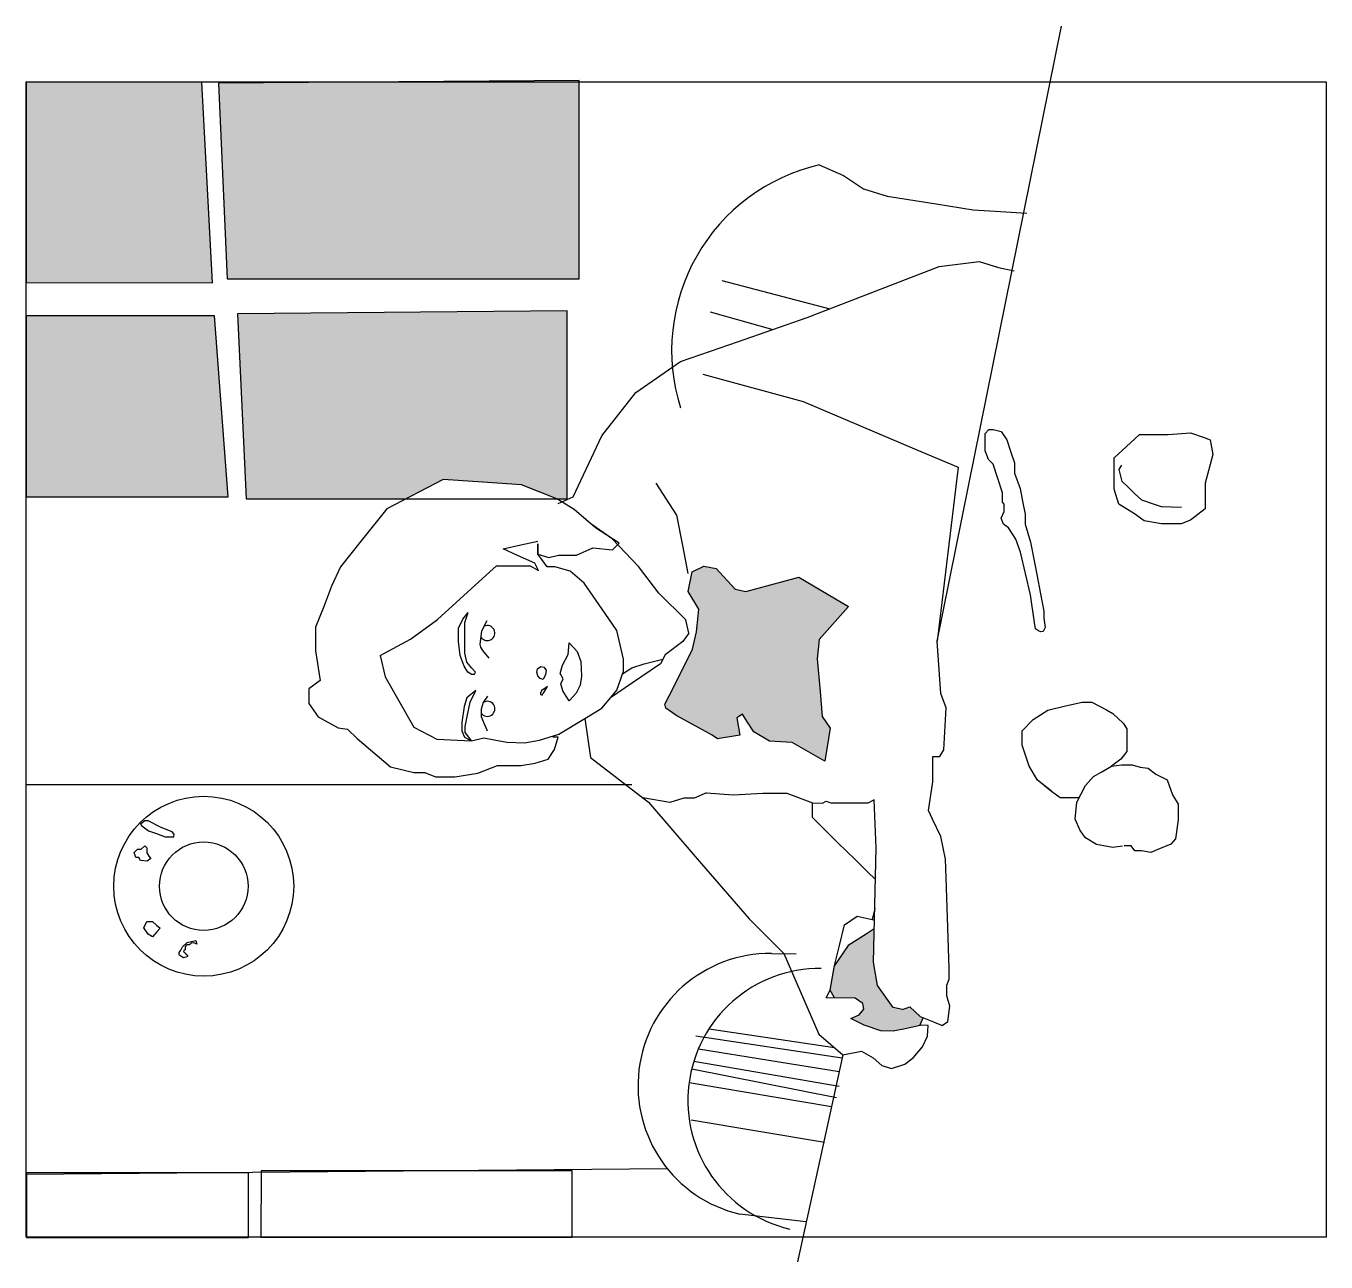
# Model space of a CAD drawing. Header units: millimetres. Extents: x -88727164121 to 1409438023, y -488056698 to 235964078476.
# Drawn here: x -109460113 to -109436218, y 8728155429 to 8728178146 of the extents above; entities that cross this region are included whole.
import ezdxf

# ---------------------------------------------------------------- set-up
doc = ezdxf.new("R2010")
doc.units = ezdxf.units.MM
doc.header["$MEASUREMENT"] = 0
picture_1 = doc.add_image_def('image2.jpg', size_in_pixel=(800, 900))

msp = doc.modelspace()

# ---------------------------------------------------------------- hatches: boundary and pattern name
at = {"true_color": 0x000000}
h = msp.add_hatch(color=18, dxfattribs=at)
h.dxf.hatch_style = 1
h.paths.add_polyline_path([(-109450165.1, 8728172908.6), (-109456223.5, 8728172856.5), (-109456066.1, 8728169454.2), (-109453135.7, 8728169454.2), (-109452448, 8728169811.8), (-109451806.6, 8728169767.1), (-109451005, 8728169711.2), (-109450356, 8728169454.2), (-109450165.1, 8728169454.2)])
h.paths.add_polyline_path([(-109456649.1, 8728172819.8), (-109460110.3, 8728172819.8), (-109460110.3, 8728169495.1), (-109456395.5, 8728169495.1)])
h.paths.add_polyline_path([(-109456882.4, 8728177115.5), (-109460110.3, 8728177121.1), (-109460110.3, 8728173433.3), (-109456684.2, 8728173427.7)])
h.paths.add_polyline_path([(-109449942.4, 8728177121.1), (-109453258.5, 8728177121.1), (-109456574.6, 8728177095), (-109456417.1, 8728173498.1), (-109449942.4, 8728173498.1)])
h = msp.add_hatch(color=18, dxfattribs=at)
h.dxf.hatch_style = 1
h.paths.add_polyline_path([(-109444995.1, 8728167474), (-109445234.6, 8728167616.4), (-109445906.5, 8728168015.7), (-109446200, 8728167935.9), (-109446883.2, 8728167750.1), (-109447076.3, 8728167794.7), (-109447425.4, 8728168173.7), (-109447655.6, 8728168218.3), (-109447870.9, 8728168114.3), (-109447943.3, 8728167749.4), (-109447746.1, 8728167425.2), (-109447758.1, 8728167304.3), (-109447787.1, 8728167011.8), (-109447861.4, 8728166690.2), (-109448214, 8728165988.6), (-109448368, 8728165682.2), (-109448350.1, 8728165605.2), (-109448152.7, 8728165467.4), (-109447735.9, 8728165241.4), (-109447501.4, 8728165114.2), (-109447401.2, 8728165041.7), (-109446994.6, 8728165112), (-109447049.7, 8728165430.2), (-109446940.7, 8728165498.8), (-109446861, 8728165372.1), (-109446734.7, 8728165171.4), (-109446445.1, 8728165000.5), (-109446029.2, 8728164978.2), (-109445427.7, 8728164636.3), (-109445331.2, 8728165238.3), (-109445477.2, 8728165455.7), (-109445516.8, 8728165914.6), (-109445568.8, 8728166516.5), (-109445531.7, 8728166873.2)])
h = msp.add_hatch(color=18, dxfattribs=at)
h.dxf.hatch_style = 1
h.paths.add_polyline_path([(-109444536.1, 8728160937.8), (-109444522.1, 8728161554.6), (-109444672.9, 8728161456.8), (-109445001.7, 8728161243.6), (-109445254.3, 8728160878.2), (-109445331.2, 8728160425.2), (-109445254.6, 8728160283), (-109444873.3, 8728160280.2), (-109444729, 8728160177.3), (-109444711.9, 8728160074.7), (-109444797.3, 8728159972.1), (-109444954.9, 8728159906.9), (-109444709, 8728159783.7), (-109444402.7, 8728159677.5), (-109444175.3, 8728159668.2), (-109443925, 8728159722.4), (-109443681.3, 8728159775.2), (-109443622.6, 8728159919.1), (-109443675.4, 8728159940.7), (-109443864.6, 8728160115.6), (-109444002.3, 8728160069.3), (-109444171.6, 8728160104), (-109444462.3, 8728160507.9)])

# ---------------------------------------------------------------- linework, layer by layer
at = {"color": 18, "true_color": 0x000000}
for p, q in [((-109443365.2, 8728166839.8), (-109441078.5, 8728178146.4)), ((-109445537.1, 8728175593.1), (-109445088.8, 8728175400.9)), ((-109445088.8, 8728175400.9), (-109444719.2, 8728175152.1)), ((-109444719.2, 8728175152.1), (-109444281.2, 8728175021.7)), ((-109444281.2, 8728175021.7), (-109443384.7, 8728174875.8)), ((-109443384.7, 8728174875.8), (-109442705.8, 8728174765.3)), ((-109442705.8, 8728174765.3), (-109442203.6, 8728174736.7)), ((-109442203.6, 8728174736.7), (-109441719.4, 8728174709.1)), ((-109447320.6, 8728173467), (-109445337.8, 8728172946.3)), ((-109447537.5, 8728172894.7), (-109446385.5, 8728172567.4)), ((-109447669.7, 8728171745.3), (-109445828.1, 8728171244.7)), ((-109445828.1, 8728171244.7), (-109443736.4, 8728170357.4)), ((-109439890.3, 8728170413.5), (-109439647.2, 8728170639.9)), ((-109439647.2, 8728170639.9), (-109439348.4, 8728170639.9)), ((-109439348.4, 8728170639.9), (-109439118.4, 8728170639.9)), ((-109439118.4, 8728170639.9), (-109438708.8, 8728170669.9)), ((-109438708.8, 8728170669.9), (-109438459.4, 8728170580.7)), ((-109438459.4, 8728170580.7), (-109438349.9, 8728170541.6)), ((-109438349.9, 8728170541.6), (-109438297.8, 8728170270.6)), ((-109443736.4, 8728170357.4), (-109442977.8, 8728170035.6)), ((-109440110.1, 8728170208.9), (-109439890.3, 8728170413.5)), ((-109440110.1, 8728169907), (-109440110.1, 8728170208.9)), ((-109438297.8, 8728170270.6), (-109438436.3, 8728169745.9)), ((-109442977.8, 8728170035.6), (-109443365.2, 8728166839.8)), ((-109440018.2, 8728169994.7), (-109439969.2, 8728170073.4)), ((-109440000.8, 8728169919.6), (-109440018.2, 8728169994.7)), ((-109452448, 8728169811.8), (-109453480.9, 8728169274.6)), ((-109451806.6, 8728169767.1), (-109452448, 8728169811.8)), ((-109451005, 8728169711.2), (-109451806.6, 8728169767.1)), ((-109448153.1, 8728169154.1), (-109448527.1, 8728169745.1)), ((-109440110.1, 8728169635.9), (-109440110.1, 8728169907)), ((-109439966.8, 8728169773.4), (-109440000.8, 8728169919.6)), ((-109439861.9, 8728169674.3), (-109439966.8, 8728169773.4)), ((-109438436.3, 8728169745.9), (-109438436.3, 8728169270.7)), ((-109450356, 8728169454.2), (-109451005, 8728169711.2)), ((-109440028.3, 8728169359.7), (-109440110.1, 8728169635.9)), ((-109439743.1, 8728169562.2), (-109439861.9, 8728169674.3)), ((-109439606, 8728169432.6), (-109439743.1, 8728169562.2)), ((-109453480.9, 8728169274.6), (-109453951.3, 8728168686.2)), ((-109450034.9, 8728169260.5), (-109450356, 8728169454.2)), ((-109449648.2, 8728168923.5), (-109450034.9, 8728169260.5)), ((-109439736.9, 8728169180.6), (-109440028.3, 8728169359.7)), ((-109439368.7, 8728169351.4), (-109439606, 8728169432.6)), ((-109439241.6, 8728169307.9), (-109439368.7, 8728169351.4)), ((-109438877.2, 8728169294.5), (-109439241.6, 8728169307.9)), ((-109438436.3, 8728169270.7), (-109438710, 8728169066.1)), ((-109448042.5, 8728168595.5), (-109448153.1, 8728169154.1)), ((-109439560.7, 8728169049.6), (-109439736.9, 8728169180.6)), ((-109439244.2, 8728168996.8), (-109439560.7, 8728169049.6)), ((-109438710, 8728169066.1), (-109438881.4, 8728168996.8)), ((-109449337.1, 8728168721.1), (-109449729, 8728168993.9)), ((-109449211.7, 8728168639.6), (-109449648.2, 8728168923.5)), ((-109438881.4, 8728168996.8), (-109439244.2, 8728168996.8)), ((-109453951.3, 8728168686.2), (-109454333.7, 8728168207.9)), ((-109451343.8, 8728168538.9), (-109451017.3, 8728168610.7)), ((-109451078, 8728168416.2), (-109451343.8, 8728168538.9)), ((-109451017.3, 8728168610.7), (-109450704.4, 8728168679.4)), ((-109450704.4, 8728168437.3), (-109450704.4, 8728168628)), ((-109450704.4, 8728168628), (-109450704.4, 8728168437.3)), ((-109449994.3, 8728168420.7), (-109449695, 8728168552.2)), ((-109449695, 8728168552.2), (-109449333.3, 8728168517.9)), ((-109448852.5, 8728168213.5), (-109449337.1, 8728168721.1)), ((-109449333.3, 8728168517.9), (-109449211.7, 8728168639.6)), ((-109447940.6, 8728168080.7), (-109448042.5, 8728168595.5)), ((-109450762.3, 8728168270.3), (-109451078, 8728168416.2)), ((-109450631.3, 8728168339.7), (-109450704.4, 8728168437.3)), ((-109450704.4, 8728168437.3), (-109450502.2, 8728168377.3)), ((-109450530.5, 8728168205.2), (-109450631.3, 8728168339.7)), ((-109450502.2, 8728168377.3), (-109450322.6, 8728168420.7)), ((-109450322.6, 8728168420.7), (-109449994.3, 8728168420.7)), ((-109454333.7, 8728168207.9), (-109454497.9, 8728167850)), ((-109452551.7, 8728167238), (-109451588.2, 8728168112.3)), ((-109451588.2, 8728168112.3), (-109451461.9, 8728168226.9)), ((-109451461.9, 8728168226.9), (-109451157, 8728168226.9)), ((-109451157, 8728168226.9), (-109450847.3, 8728168226.9)), ((-109450847.3, 8728168226.9), (-109450695.5, 8728168136.7)), ((-109450695.5, 8728168136.7), (-109450762.3, 8728168270.3)), ((-109450391.3, 8728168205.2), (-109450530.5, 8728168205.2)), ((-109450108, 8728168123.6), (-109450391.3, 8728168205.2)), ((-109449853.8, 8728167905.5), (-109450108, 8728168123.6)), ((-109448478.5, 8728167720.5), (-109448852.5, 8728168213.5)), ((-109454497.9, 8728167850), (-109454641.8, 8728167460.3)), ((-109449469.6, 8728167350.2), (-109449853.8, 8728167905.5)), ((-109447985.8, 8728167233.4), (-109448478.5, 8728167720.5)), ((-109454641.8, 8728167460.3), (-109454791.8, 8728167095.2)), ((-109452048.9, 8728167184.2), (-109451984.6, 8728167363.6)), ((-109449253.6, 8728167037.9), (-109449469.6, 8728167350.2)), ((-109454791.8, 8728167095.2), (-109454791.8, 8728166662)), ((-109453042.8, 8728166878.4), (-109452551.7, 8728167238)), ((-109452048.9, 8728166920.1), (-109452048.9, 8728167184.2)), ((-109451736.1, 8728167026.7), (-109451633.5, 8728167220.2)), ((-109447932.4, 8728166983.9), (-109447985.8, 8728167233.4)), ((-109453602, 8728166578.9), (-109453042.8, 8728166878.4)), ((-109452048.9, 8728166784.4), (-109452048.9, 8728166920.1)), ((-109451764, 8728166780.8), (-109451736.1, 8728167026.7)), ((-109449128.8, 8728166509.5), (-109449253.6, 8728167037.9)), ((-109447932.4, 8728166983.9), (-109448040.1, 8728166831.1)), ((-109454791.8, 8728166662), (-109454703.1, 8728166119.2)), ((-109452048.9, 8728166618), (-109452048.9, 8728166784.4)), ((-109452008, 8728166451.5), (-109452048.9, 8728166618)), ((-109451754, 8728166729.6), (-109451764, 8728166780.8)), ((-109451713.1, 8728166669), (-109451754, 8728166729.6)), ((-109451601.5, 8728166527.3), (-109451713.1, 8728166669)), ((-109448040.1, 8728166831.1), (-109448366.3, 8728166590.9)), ((-109443297.5, 8728165876.9), (-109443365.2, 8728166839.8)), ((-109453602, 8728166578.9), (-109453508.7, 8728166182.3)), ((-109451916.3, 8728166345.2), (-109452008, 8728166451.5)), ((-109449128.8, 8728166288.5), (-109449128.8, 8728166509.5)), ((-109448452.6, 8728166425.8), (-109448962.6, 8728166073)), ((-109448366.3, 8728166590.9), (-109448452.6, 8728166425.8)), ((-109453508.7, 8728166182.3), (-109452984.1, 8728165260.7)), ((-109451927.6, 8728166234), (-109451868.1, 8728166234)), ((-109451852.1, 8728166270.7), (-109451916.3, 8728166345.2)), ((-109451868.1, 8728166234), (-109451852.1, 8728166270.7)), ((-109449255, 8728165936.8), (-109449128.8, 8728166288.5)), ((-109454703.1, 8728166119.2), (-109454913.7, 8728165962.2)), ((-109454913.7, 8728165962.2), (-109454913.7, 8728165690.9)), ((-109449392.8, 8728165769.7), (-109449255, 8728165936.8)), ((-109448962.6, 8728166073), (-109449371.7, 8728165795.3)), ((-109454913.7, 8728165690.9), (-109454745.1, 8728165449.3)), ((-109451707.1, 8728165714.3), (-109451749.1, 8728165589.2)), ((-109451627.5, 8728165828.4), (-109451707.1, 8728165714.3)), ((-109449527.9, 8728165605.9), (-109449392.8, 8728165769.7)), ((-109443201.3, 8728165614.8), (-109443297.5, 8728165876.9)), ((-109441008.3, 8728165647.9), (-109440702.3, 8728165721.1)), ((-109440702.3, 8728165721.1), (-109440521.5, 8728165721.1)), ((-109440521.5, 8728165721.1), (-109440252.3, 8728165574.7)), ((-109454745.1, 8728165449.3), (-109454378, 8728165244.1)), ((-109451749.1, 8728165589.2), (-109451748.1, 8728165518.4)), ((-109451748.1, 8728165518.4), (-109451748, 8728165451.9)), ((-109451748, 8728165451.9), (-109451721.9, 8728165391.7)), ((-109450316.5, 8728165132.6), (-109449843.1, 8728165416.7)), ((-109449843.1, 8728165416.7), (-109449527.9, 8728165605.9)), ((-109449843.1, 8728165416.7), (-109449736.4, 8728164699)), ((-109443244.4, 8728164845), (-109443201.3, 8728165614.8)), ((-109441601.2, 8728165397.1), (-109441331.3, 8728165570.7)), ((-109441331.3, 8728165570.7), (-109441008.3, 8728165647.9)), ((-109440252.3, 8728165574.7), (-109440137.9, 8728165512.5)), ((-109440137.9, 8728165512.5), (-109439944.8, 8728165334.3)), ((-109454378, 8728165244.1), (-109454206.1, 8728165224.3)), ((-109454206.1, 8728165224.3), (-109454027.5, 8728165052.2)), ((-109452984.1, 8728165260.7), (-109452564.5, 8728165039.1)), ((-109451721.9, 8728165391.7), (-109451690.1, 8728165318.1)), ((-109451690.1, 8728165318.1), (-109451662.8, 8728165255)), ((-109451662.8, 8728165255), (-109451634.9, 8728165190.7)), ((-109441804.4, 8728165194.5), (-109441601.2, 8728165397.1)), ((-109441804.4, 8728164928.9), (-109441804.4, 8728165194.5)), ((-109439944.8, 8728165334.3), (-109439879.7, 8728165225.8)), ((-109439879.7, 8728165225.8), (-109439879.7, 8728165030.4)), ((-109454027.5, 8728165052.2), (-109453413.3, 8728164529.6)), ((-109452564.5, 8728165039.1), (-109451921.8, 8728165008.6)), ((-109451921.8, 8728165008.6), (-109451700.4, 8728165060.4)), ((-109451700.4, 8728165060.4), (-109451506.8, 8728165025.7)), ((-109451506.8, 8728165025.7), (-109451273.5, 8728164983.9)), ((-109451273.5, 8728164983.9), (-109450951.1, 8728164973.5)), ((-109450951.1, 8728164973.5), (-109450672.4, 8728165019.3)), ((-109450672.4, 8728165019.3), (-109450316.5, 8728165132.6)), ((-109450333.2, 8728165076.1), (-109450430.5, 8728165076.1)), ((-109450397.9, 8728164848), (-109450333.2, 8728165076.1)), ((-109439879.7, 8728165030.4), (-109439879.7, 8728164813.4)), ((-109450518, 8728164669.3), (-109450397.9, 8728164848)), ((-109449736.4, 8728164699), (-109448669.5, 8728163880.5)), ((-109443446.1, 8728164633.7), (-109443446.1, 8728164718.9)), ((-109443446.1, 8728164718.9), (-109443314, 8728164718.9)), ((-109443314, 8728164718.9), (-109443244.4, 8728164845)), ((-109441760.3, 8728164799), (-109441804.4, 8728164928.9)), ((-109441673.5, 8728164543.3), (-109441760.3, 8728164799)), ((-109439879.7, 8728164813.4), (-109439991.2, 8728164670.7)), ((-109453413.3, 8728164529.6), (-109452982, 8728164428.3)), ((-109451810.5, 8728164412.3), (-109451447.9, 8728164552.7)), ((-109451447.9, 8728164552.7), (-109451229.7, 8728164552.7)), ((-109451229.7, 8728164552.7), (-109451020, 8728164552.7)), ((-109451020, 8728164552.7), (-109450753.1, 8728164597.2)), ((-109450753.1, 8728164597.2), (-109450518, 8728164669.3)), ((-109443446.1, 8728164255), (-109443446.1, 8728164633.7)), ((-109441519.3, 8728164282.8), (-109441673.5, 8728164543.3)), ((-109440339.2, 8728164438.3), (-109440157.8, 8728164539.2)), ((-109439991.2, 8728164670.7), (-109440157.8, 8728164539.2)), ((-109440157.8, 8728164539.2), (-109439978.3, 8728164565.1)), ((-109439978.3, 8728164565.1), (-109439783, 8728164565.1)), ((-109439783, 8728164565.1), (-109439633.7, 8728164522)), ((-109439633.7, 8728164522), (-109439486, 8728164505)), ((-109439486, 8728164505), (-109439344.8, 8728164393.1)), ((-109452982, 8728164428.3), (-109452785, 8728164428.3)), ((-109452785, 8728164428.3), (-109452588, 8728164348.4)), ((-109452588, 8728164348.4), (-109452231.2, 8728164348.4)), ((-109452231.2, 8728164348.4), (-109451810.5, 8728164412.3)), ((-109443525.7, 8728163727.8), (-109443446.1, 8728164255)), ((-109441263.8, 8728164085.1), (-109441519.3, 8728164282.8)), ((-109440635.8, 8728164184.3), (-109440493.2, 8728164352.7)), ((-109440493.2, 8728164352.7), (-109440339.2, 8728164438.3)), ((-109439344.8, 8728164393.1), (-109439138.9, 8728164290)), ((-109439138.9, 8728164290), (-109439041.8, 8728164016.2)), ((-109447603.2, 8728164053.9), (-109447834.1, 8728163952.3)), ((-109447603.2, 8728164053.9), (-109447113.8, 8728164017)), ((-109447113.8, 8728164017), (-109446569, 8728164044.7)), ((-109446569, 8728164044.7), (-109446125.8, 8728164044.7)), ((-109446125.8, 8728164044.7), (-109445658, 8728163865.4)), ((-109441391.5, 8728164183.9), (-109441263.8, 8728164085.1)), ((-109441263.8, 8728164085.1), (-109441106.6, 8728163963.4)), ((-109440795.5, 8728163881.8), (-109440635.8, 8728164184.3)), ((-109439041.8, 8728164016.2), (-109438935.9, 8728163842.5)), ((-109448277.2, 8728163871.2), (-109448774.3, 8728163960.9)), ((-109448669.5, 8728163880.5), (-109447774, 8728162839.9)), ((-109448018.7, 8728163952.3), (-109448277.2, 8728163871.2)), ((-109447834.1, 8728163952.3), (-109448018.7, 8728163952.3)), ((-109445659.3, 8728163600.1), (-109445658, 8728163865.4)), ((-109445658, 8728163865.4), (-109445471.4, 8728163864.4)), ((-109445471.4, 8728163864.4), (-109445405.1, 8728163900.7)), ((-109445405.1, 8728163900.7), (-109445302.4, 8728163863.2)), ((-109445104.5, 8728163860.2), (-109445302.4, 8728163863.2)), ((-109444852.9, 8728163860.2), (-109445104.5, 8728163860.2)), ((-109444640.2, 8728163860.2), (-109444852.9, 8728163860.2)), ((-109444522.1, 8728163924.6), (-109444640.2, 8728163860.2)), ((-109444488.3, 8728163043.8), (-109444522.1, 8728163924.6)), ((-109441106.6, 8728163963.4), (-109440937.6, 8728163963.4)), ((-109440937.6, 8728163963.4), (-109440752.4, 8728163963.4)), ((-109440829.7, 8728163570.8), (-109440795.5, 8728163881.8)), ((-109438935.9, 8728163842.5), (-109438935.9, 8728163554)), ((-109445194.6, 8728163141.3), (-109445659.3, 8728163600.1)), ((-109443450.8, 8728163568.5), (-109443525.7, 8728163727.8)), ((-109443299.4, 8728163246.5), (-109443450.8, 8728163568.5)), ((-109440738.4, 8728163356.7), (-109440829.7, 8728163570.8)), ((-109438935.9, 8728163554), (-109438983, 8728163203.7)), ((-109440635.8, 8728163222.6), (-109440738.4, 8728163356.7)), ((-109444868, 8728162818.7), (-109445194.6, 8728163141.3)), ((-109444536.1, 8728160937.8), (-109444488.3, 8728163043.8)), ((-109443210.5, 8728162831), (-109443299.4, 8728163246.5)), ((-109440436.1, 8728163099.9), (-109440635.8, 8728163222.6)), ((-109440133.9, 8728163045.7), (-109440436.1, 8728163099.9)), ((-109439959.9, 8728163071.3), (-109440133.9, 8728163045.7)), ((-109439800.8, 8728163080), (-109439930.3, 8728163080)), ((-109439733.2, 8728162985.8), (-109439800.8, 8728163080)), ((-109439071.2, 8728163109.5), (-109439306.6, 8728163009.4)), ((-109438983, 8728163203.7), (-109439071.2, 8728163109.5)), ((-109447774, 8728162839.9), (-109446821.9, 8728161733.6)), ((-109444646, 8728162599.6), (-109444868, 8728162818.7)), ((-109443199.1, 8728162489), (-109443210.5, 8728162831)), ((-109439609.6, 8728162985.8), (-109439733.2, 8728162985.8)), ((-109439437.8, 8728162953.6), (-109439609.6, 8728162985.8)), ((-109439306.6, 8728163009.4), (-109439437.8, 8728162953.6)), ((-109444501.6, 8728162457), (-109444646, 8728162599.6)), ((-109443181.1, 8728161944.6), (-109443199.1, 8728162489)), ((-109444513.7, 8728161925.5), (-109444557.5, 8728161724.9)), ((-109443144, 8728160824), (-109443181.1, 8728161944.6)), ((-109446821.9, 8728161733.6), (-109446183, 8728161095.9)), ((-109445163, 8728161245.8), (-109445068.4, 8728161626.5)), ((-109445068.4, 8728161626.5), (-109444833, 8728161785.1)), ((-109444833, 8728161785.1), (-109444557.5, 8728161724.9)), ((-109444557.5, 8728161724.9), (-109444518.4, 8728161716.3)), ((-109444672.9, 8728161456.8), (-109445001.7, 8728161243.6)), ((-109444522.1, 8728161554.6), (-109444672.9, 8728161456.8)), ((-109445254.3, 8728160878.2), (-109445163, 8728161245.8)), ((-109445001.7, 8728161243.6), (-109445254.3, 8728160878.2)), ((-109446411, 8728161098.3), (-109445955, 8728161093.5)), ((-109446183, 8728161095.9), (-109445882, 8728160406.3)), ((-109445331.2, 8728160425.2), (-109445254.3, 8728160878.2)), ((-109444462.3, 8728160507.9), (-109444536.1, 8728160937.8)), ((-109443144, 8728160627.3), (-109443144, 8728160824)), ((-109445882, 8728160406.3), (-109445537.5, 8728159616.7)), ((-109445403.8, 8728160284.1), (-109445331.2, 8728160425.2)), ((-109444171.6, 8728160104), (-109444462.3, 8728160507.9)), ((-109443190, 8728160517), (-109443144, 8728160627.3)), ((-109443190, 8728160417.7), (-109443190, 8728160517)), ((-109443190, 8728160320.3), (-109443190, 8728160417.7)), ((-109444873.3, 8728160280.2), (-109445403.8, 8728160284.1)), ((-109444729, 8728160177.3), (-109444873.3, 8728160280.2)), ((-109444711.9, 8728160074.7), (-109444729, 8728160177.3)), ((-109443134.1, 8728160130.2), (-109443190, 8728160320.3)), ((-109444954.9, 8728159906.9), (-109444797.3, 8728159972.1)), ((-109444797.3, 8728159972.1), (-109444711.9, 8728160074.7)), ((-109444002.3, 8728160069.3), (-109444171.6, 8728160104)), ((-109444002.3, 8728160069.3), (-109443864.6, 8728160115.6)), ((-109443864.6, 8728160115.6), (-109443675.4, 8728159940.7)), ((-109443675.4, 8728159940.7), (-109443429.5, 8728159840.4)), ((-109443169.8, 8728159849.5), (-109443134.1, 8728160130.2)), ((-109447557.8, 8728159716.6), (-109445255.1, 8728159370.4)), ((-109444709, 8728159783.7), (-109444954.9, 8728159906.9)), ((-109444402.7, 8728159677.5), (-109444709, 8728159783.7)), ((-109443925, 8728159722.4), (-109444175.3, 8728159668.2)), ((-109443652.8, 8728159781.4), (-109443925, 8728159722.4)), ((-109443681.3, 8728159775.2), (-109443622.6, 8728159919.1)), ((-109443533, 8728159775.5), (-109443652.8, 8728159781.4)), ((-109443542.7, 8728159578.2), (-109443533, 8728159775.5)), ((-109443429.5, 8728159840.4), (-109443271.3, 8728159775.9)), ((-109443271.3, 8728159775.9), (-109443169.8, 8728159849.5)), ((-109447803.5, 8728159582.8), (-109445113, 8728159183.8)), ((-109445537.5, 8728159616.7), (-109445101.5, 8728159236.5)), ((-109444175.3, 8728159668.2), (-109444402.7, 8728159677.5)), ((-109443632.8, 8728159382.2), (-109443542.7, 8728159578.2)), ((-109447754.3, 8728159346.6), (-109445168, 8728158931.9)), ((-109445101.5, 8728159236.5), (-109445933.8, 8728155428.5)), ((-109445101.5, 8728159236.5), (-109444753.6, 8728159306)), ((-109444753.6, 8728159306), (-109444541.4, 8728159180.5)), ((-109443805.4, 8728159179.4), (-109443632.8, 8728159382.2)), ((-109447876.5, 8728158980.8), (-109445216, 8728158451.3)), ((-109447838.5, 8728159117.1), (-109445163.4, 8728158661.8)), ((-109444541.4, 8728159180.5), (-109444384.9, 8728159040.3)), ((-109444384.9, 8728159040.3), (-109444207.2, 8728158986.1)), ((-109444207.2, 8728158986.1), (-109443959.9, 8728159067.3)), ((-109443959.9, 8728159067.3), (-109443805.4, 8728159179.4)), ((-109447924.7, 8728158730.7), (-109445309.2, 8728158286.4)), ((-109447883.7, 8728158039.4), (-109445436.4, 8728157629)), ((-109460112.8, 8728157040.2), (-109448326.6, 8728157147.3)), ((-109445777.5, 8728156167.2), (-109446991.6, 8728156307.5))]:
    msp.add_line(p, q, dxfattribs=at)
at = {"color": 1}
for p, q in [((-109442482.8, 8728170657.8), (-109442418.2, 8728170731.3)), ((-109442418.2, 8728170731.3), (-109442333.1, 8728170731.3)), ((-109442333.1, 8728170731.3), (-109442189.2, 8728170696)), ((-109442189.2, 8728170696), (-109442086.4, 8728170537.4)), ((-109442482.8, 8728170475.7), (-109442482.8, 8728170657.8)), ((-109442482.8, 8728170337.6), (-109442482.8, 8728170475.7)), ((-109442086.4, 8728170537.4), (-109442016, 8728170331.7)), ((-109442424.1, 8728170176), (-109442482.8, 8728170337.6)), ((-109442016, 8728170331.7), (-109441942.5, 8728170117.2)), ((-109442336, 8728170090.8), (-109442424.1, 8728170176)), ((-109442164.2, 8728169563.3), (-109442336, 8728170090.8)), ((-109441942.5, 8728170117.2), (-109441942.5, 8728169929.2)), ((-109441942.5, 8728169929.2), (-109441839.8, 8728169644.2)), ((-109442164.2, 8728169392.9), (-109442164.2, 8728169563.3)), ((-109441839.8, 8728169644.2), (-109441795.8, 8728169415)), ((-109442132.4, 8728169355.4), (-109442164.2, 8728169392.9)), ((-109442132.4, 8728169225.4), (-109442132.4, 8728169355.4)), ((-109441795.8, 8728169415), (-109441749.9, 8728169176.2)), ((-109442190.1, 8728169098.4), (-109442132.4, 8728169225.4)), ((-109442148.2, 8728168988.3), (-109442190.1, 8728169098.4)), ((-109441749.9, 8728169176.2), (-109441749.9, 8728168992)), ((-109442054.3, 8728168921.1), (-109442148.2, 8728168988.3)), ((-109441921.8, 8728168711.4), (-109442054.3, 8728168921.1)), ((-109441749.9, 8728168992), (-109441696, 8728168821.6)), ((-109441696, 8728168821.6), (-109441651.5, 8728168660.2)), ((-109441832.3, 8728168474.7), (-109441921.8, 8728168711.4)), ((-109441651.5, 8728168660.2), (-109441572.3, 8728168252.1)), ((-109441651.2, 8728167689.1), (-109441832.3, 8728168474.7)), ((-109441572.3, 8728168252.1), (-109441536.1, 8728168065.4)), ((-109441536.1, 8728168065.4), (-109441467.5, 8728167712)), ((-109441575.5, 8728167183.9), (-109441651.2, 8728167689.1)), ((-109441467.5, 8728167712), (-109441405.7, 8728167393.6)), ((-109441405.7, 8728167393.6), (-109441405.7, 8728167260.1)), ((-109441558.2, 8728167068.4), (-109441575.5, 8728167183.9)), ((-109441380.3, 8728167088.4), (-109441417.3, 8728167020.1)), ((-109441405.7, 8728167260.1), (-109441380.3, 8728167088.4)), ((-109441500.2, 8728167030.4), (-109441558.2, 8728167068.4)), ((-109441462.4, 8728167011.2), (-109441500.2, 8728167030.4)), ((-109441417.3, 8728167020.1), (-109441462.4, 8728167011.2)), ((-109457926.1, 8728163535.6), (-109458008.6, 8728163475.1)), ((-109457865.7, 8728163535.6), (-109457926.1, 8728163535.6)), ((-109457629.3, 8728163417.3), (-109457865.7, 8728163535.6)), ((-109458008.6, 8728163475.1), (-109457989, 8728163448.4)), ((-109457989, 8728163448.4), (-109457960.3, 8728163425.7)), ((-109457960.3, 8728163425.7), (-109457859.1, 8728163355.9)), ((-109457859.1, 8728163355.9), (-109457716, 8728163303.5)), ((-109457716, 8728163303.5), (-109457555.6, 8728163244.7)), ((-109457423.2, 8728163333.4), (-109457629.3, 8728163417.3)), ((-109457387.5, 8728163293.6), (-109457423.2, 8728163333.4)), ((-109457394.9, 8728163244.7), (-109457387.5, 8728163293.6)), ((-109457996.9, 8728163016.3), (-109457927.8, 8728163077.1)), ((-109457927.8, 8728163077.1), (-109457893.9, 8728163038.5)), ((-109457893.9, 8728163038.5), (-109457893.9, 8728162947.2)), ((-109457555.6, 8728163244.7), (-109457394.9, 8728163244.7)), ((-109458122.5, 8728162955.6), (-109458063.9, 8728163016.3)), ((-109458095.3, 8728162863.4), (-109458122.5, 8728162955.6)), ((-109458038.8, 8728162863.4), (-109458095.3, 8728162863.4)), ((-109458063.9, 8728163016.3), (-109457996.9, 8728163016.3)), ((-109458007.4, 8728162811), (-109458038.8, 8728162863.4)), ((-109457887.3, 8728162797.2), (-109458007.4, 8728162811)), ((-109457893.9, 8728162947.2), (-109457852.5, 8728162890.6)), ((-109457820.1, 8728162846.4), (-109457887.3, 8728162797.2)), ((-109457852.5, 8728162890.6), (-109457820.1, 8728162846.4)), ((-109457820.1, 8728162846.4), (-109457820.1, 8728162846.4)), ((-109457947.3, 8728161571.4), (-109457890, 8728161686.1)), ((-109457890, 8728161686.1), (-109457788.8, 8728161686.1)), ((-109457788.8, 8728161686.1), (-109457714.5, 8728161622)), ((-109457714.5, 8728161622), (-109457648, 8728161564.5)), ((-109457866.4, 8728161453.2), (-109457947.3, 8728161571.4)), ((-109457785.4, 8728161405.9), (-109457866.4, 8728161453.2)), ((-109457706.6, 8728161496.7), (-109457785.4, 8728161405.9)), ((-109457648, 8728161564.5), (-109457706.6, 8728161496.7))]:
    msp.add_line(p, q, dxfattribs=at)
at = {"color": 18, "true_color": 0x000000}
for points in [[(-109456417.1, 8728173498.1), (-109449942.4, 8728173498.1), (-109449942.4, 8728177147.1), (-109456574.6, 8728177095)], [(-109460110.3, 8728173433.3), (-109456684.2, 8728173427.7), (-109456882.4, 8728177115.5), (-109460110.3, 8728177121.1)], [(-109456066.1, 8728169454.2), (-109450165.1, 8728169454.2), (-109450165.1, 8728172908.6), (-109456223.5, 8728172856.5)], [(-109460110.3, 8728169495.1), (-109456395.5, 8728169495.1), (-109456649.1, 8728172819.8), (-109460110.3, 8728172819.8)], [(-109456021.8, 8728157067.2), (-109460106.7, 8728157067.2), (-109460106.7, 8728155881.4), (-109456021.8, 8728155881.4)], [(-109450071.2, 8728157105.4), (-109455793, 8728157105.4), (-109455793.7, 8728155883.7), (-109450071.9, 8728155883.7)]]:
    msp.add_lwpolyline(points, close=True, dxfattribs=at)
for points in [[(-109450332.1, 8728169369.4), (-109450053.7, 8728169489.9), (-109449527, 8728170611.9), (-109448902.5, 8728171410), (-109448082.3, 8728171982.3), (-109447019.1, 8728172348.9), (-109445751.9, 8728172785.8), (-109443867.1, 8728173516), (-109443330.7, 8728173723.8), (-109442594, 8728173818.9), (-109442237, 8728173710.2), (-109441951.4, 8728173647.8)], [(-109447501.4, 8728165114.2), (-109447735.9, 8728165241.4), (-109448152.7, 8728165467.4), (-109448350.1, 8728165605.2), (-109448368, 8728165682.2), (-109448214, 8728165988.6), (-109447861.4, 8728166690.2), (-109447787.1, 8728167011.8), (-109447758.1, 8728167304.3), (-109447746.1, 8728167425.2), (-109447943.3, 8728167749.4), (-109447870.9, 8728168114.3), (-109447655.6, 8728168218.3), (-109447425.4, 8728168173.7), (-109447076.3, 8728167794.7), (-109446883.2, 8728167750.1), (-109446200, 8728167935.9), (-109445906.5, 8728168015.7), (-109445234.6, 8728167616.4), (-109444995.1, 8728167474), (-109445531.7, 8728166873.2), (-109445568.8, 8728166516.5), (-109445516.8, 8728165914.6), (-109445477.2, 8728165455.7), (-109445331.2, 8728165238.3), (-109445427.7, 8728164636.3), (-109446029.2, 8728164978.2), (-109446445.1, 8728165000.5), (-109446734.7, 8728165171.4), (-109446861, 8728165372.1), (-109446940.7, 8728165498.8), (-109447049.7, 8728165430.2), (-109446994.6, 8728165112), (-109447401.2, 8728165041.7), (-109447501.4, 8728165114.2)], [(-109451927.6, 8728166234), (-109451989.8, 8728166269.6), (-109452056.5, 8728166383), (-109452134.3, 8728166574.2), (-109452165.4, 8728166832.1), (-109452165.4, 8728167078.9), (-109452083.2, 8728167243.4), (-109451984.6, 8728167363.6)], [(-109450130.6, 8728165742.5), (-109450181.7, 8728165829.1), (-109450248, 8728165929.1), (-109450284, 8728166057.4), (-109450240.3, 8728166146.1), (-109450296.1, 8728166242.9), (-109450252.1, 8728166399.1), (-109450148, 8728166595.3), (-109450132, 8728166807.6), (-109449979.9, 8728166647.4), (-109449911.9, 8728166463.1), (-109449899.9, 8728166198.8), (-109449927.9, 8728166029.8), (-109450000.2, 8728165882.6), (-109450057, 8728165820.6), (-109450130.6, 8728165742.5)], [(-109450607.7, 8728166136.7), (-109450664.5, 8728166153.5), (-109450702.4, 8728166204.1), (-109450723.7, 8728166267.9), (-109450713.1, 8728166331.3), (-109450651.8, 8728166373.6), (-109450592.7, 8728166358.8), (-109450554.7, 8728166303.8), (-109450563.1, 8728166225.6), (-109450607.7, 8728166136.7)], [(-109451843.4, 8728165932), (-109451938, 8728165861), (-109452008.3, 8728165795.4), (-109452058.6, 8728165641), (-109452101.1, 8728165345.2), (-109452101.1, 8728165191.4), (-109452051.5, 8728165075.5), (-109451973.5, 8728165035.2), (-109451921.8, 8728165008.6), (-109451992.4, 8728165099.1), (-109452040.6, 8728165161), (-109452040.6, 8728165271.9), (-109452004.2, 8728165454.1), (-109451951.2, 8728165719.3), (-109451843.4, 8728165932)], [(-109450527.2, 8728166003.7), (-109450577.9, 8728165969.9), (-109450635.4, 8728165931.5), (-109450656.2, 8728165883.5), (-109450654.5, 8728165858.5), (-109450626.2, 8728165847.7), (-109450610.6, 8728165872.3), (-109450594.5, 8728165897.7), (-109450527.2, 8728166003.7)], [(-109460110.3, 8728164204.7), (-109448975.8, 8728164204.7)], [(-109445254.6, 8728160283), (-109445331.2, 8728160425.2)]]:
    msp.add_lwpolyline(points, dxfattribs=at)
at = {"color": 1}
for points in [[(-109449146.7, 8728166238.5), (-109448975.4, 8728166348), (-109448750.7, 8728166421.6), (-109448409.5, 8728166508.4)], [(-109457264.6, 8728161159.7), (-109457237.4, 8728161224.3), (-109457149.1, 8728161302.5), (-109456989.4, 8728161336.5), (-109456975.5, 8728161271.5), (-109457025.5, 8728161293.6), (-109457078.1, 8728161288), (-109457086, 8728161277.1), (-109457092.7, 8728161267.9), (-109457116.5, 8728161259), (-109457148.7, 8728161259), (-109457170.4, 8728161249), (-109457185.2, 8728161223.6), (-109457185.2, 8728161197.7), (-109457185.2, 8728161167), (-109457209, 8728161152.7), (-109457220.9, 8728161130.5), (-109457204.3, 8728161121.6), (-109457188.7, 8728161105), (-109457171.7, 8728161079.6), (-109457142.9, 8728161066.9), (-109457142.9, 8728161044.8), (-109457172.5, 8728161030.4), (-109457216.6, 8728161021), (-109457249.7, 8728161034.6), (-109457283.6, 8728161063.5), (-109457297.9, 8728161075.6), (-109457297.9, 8728161116.1), (-109457264.6, 8728161159.7)]]:
    msp.add_lwpolyline(points, dxfattribs=at)
at = {"color": 18, "true_color": 0x000000}
for radius in [1653, 813.7]:
    msp.add_circle((-109456845.5, 8728162335.7), radius, dxfattribs=at)
for centre, radius, start, end in [((-109444740.9, 8728172179.9), 3504.8, 103.13058, 197.47199), ((-109451633.3, 8728166988.7), 138.8, 213.44434, 113.57948), ((-109451633.5, 8728165596.6), 138.8, 214.33839, 122.05011), ((-109446436.5, 8728158670.8), 2427.7, 89.39836, 256.78152), ((-109445520.1, 8728158396.9), 2427.7, 89.39836, 256.78152)]:
    msp.add_arc(centre, radius, start, end, dxfattribs=at)

# ---------------------------------------------------------------- pictures from other files: only their frames are drawn
image = msp.add_image(picture_1, insert=(-109436218.2, 8728155883.7), size_in_units=(21237.4, 23892), rotation=90, dxfattribs=at)
image.dxf.flags = 7

doc.saveas('drawing.dxf')
